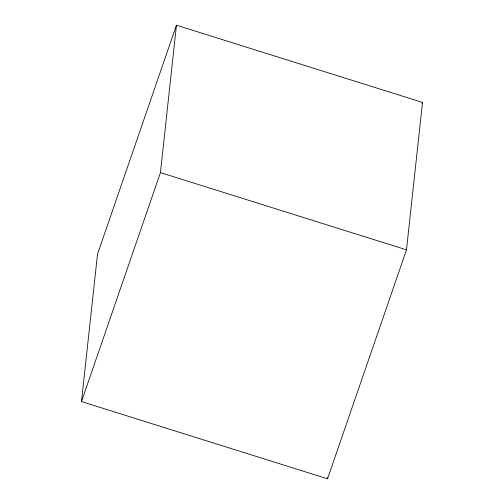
<?xml version="1.0" encoding="UTF-8"?>
<svg xmlns="http://www.w3.org/2000/svg" width="504" height="504" viewBox="0 0 504 504"><rect width="100%" height="100%" fill="white"/><g stroke="black" fill="none" stroke-linecap="round" stroke-linejoin="round"><path stroke-width="0.76" d="M81.49 401.581L97.505 254.167L176.457 25.2L422.51 102.419L406.495 249.833L327.543 478.8L81.49 401.581L160.442 172.614L176.457 25.2M327.543 478.8L327.713 477.238M421.999 103.906L422.51 102.419M160.442 172.614L406.495 249.833"/></g></svg>
